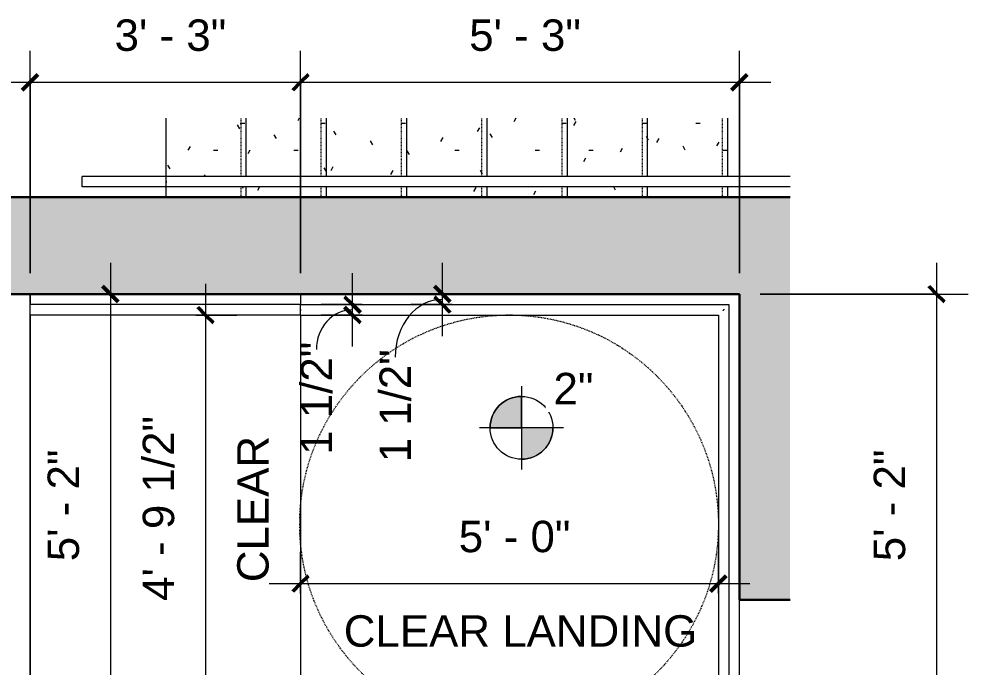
# Model space of a CAD drawing. Header units: inches. Extents: x 828 to 2906, y -227 to 506.
# Drawn here: x 2361.4 to 2497.3, y 413.6 to 506.5 of the extents above; entities that cross this region are included whole.
import ezdxf

# ---------------------------------------------------------------- set-up
doc = ezdxf.new("R2010")
doc.units = ezdxf.units.IN
doc.header["$MEASUREMENT"] = 0
doc.linetypes.add('Center 1_8_', pattern=[0.3125, 0.125, -0.06249999999999999, 0.06249999999999999, -0.06249999999999999])
doc.linetypes.add('Overhead 1_16_', pattern=[0.10156249999999999, 0.06249999999999999, -0.03906249999999999])
for name, color, linetype, lineweight in [('A-ANNO-DIMS', 211, 'Continuous', 9), ('A-ANNO-DIMS-48', 211, 'Continuous', 9), ('A-DETL', 90, 'Continuous', 9), ('A-FLOR', 192, 'Continuous', 18), ('A-FLOR-HRAL', 11, 'Continuous', 9), ('A-FLOR-LEVL', 51, 'Continuous', 9), ('A-WALL', 113, 'Continuous', 18), ('A-WALL-PATT', 111, 'Continuous', 18), ('G-ANNO-DIMS', 111, 'Continuous', 9), ('S-STRS', 31, 'Continuous', 18)]:
    doc.layers.add(name, color=color, linetype=linetype, lineweight=lineweight)
doc.styles.add('Arial', font='arial.ttf', dxfattribs={"height": 4.499999999999996})
doc.styles.add('Swis721 Lt BT', font='swissl.ttf', dxfattribs={"height": 4.499999999999996})
doc.dimstyles.new('OTJ_-_3_32__Linear__1_2__Tolerance', dxfattribs={"dimscale": 12, "dimtxt": 4.748917746264815, "dimasz": 0.1875, "dimexe": 0.375, "dimexo": 0.2500000000000001, "dimgap": 0.25, "dimtad": 1, "dimdec": 1, "dimrnd": 0.5, "dimzin": 1, "dimdsep": 46, "dimlunit": 4, "dimtxsty": 'Swis721 Lt BT', "dimblk1": 'OBLIQUE', "dimblk2": 'OBLIQUE', "dimsah": 1, "dimcen": 0.09, "dimdle": 0.375, "dimazin": 0, "dimtfac": 1, "dimtdec": 4, "dimtix": 1, "dimtmove": 0, "dimatfit": 3, "dimfxl": 1, "dimtvp": 1, "dimfrac": 2, "dimtolj": 1, "dimtzin": 0, "dimarcsym": 2})
doc.dimstyles.new('OTJ_-_3_32__Linear__1_2__Tolerance__inches_', dxfattribs={"dimscale": 12, "dimtxt": 4.748917746264815, "dimasz": 0.1875, "dimexe": 0.375, "dimexo": 0.2500000000000001, "dimgap": 0.25, "dimtad": 1, "dimdec": 1, "dimrnd": 0.5, "dimzin": 0, "dimdsep": 46, "dimlunit": 5, "dimtxsty": 'Swis721 Lt BT', "dimblk1": 'OBLIQUE', "dimblk2": 'OBLIQUE', "dimsah": 1, "dimcen": 0.09, "dimdle": 0.375, "dimazin": 0, "dimtfac": 1, "dimtdec": 4, "dimtix": 1, "dimtmove": 1, "dimatfit": 3, "dimfxl": 1, "dimtvp": 1, "dimfrac": 2, "dimtolj": 1, "dimtzin": 0, "dimarcsym": 2})
pattern_1 = [(0, (3214.821588676064, 0), (15.36, 3.84), [0.634, -10.886, 0.634, -10.886, -61.44]), (0, (3214.821588676064, 0), (15.36, 3.84), [-23.04, 0.634, -22.406, 0.634, -10.886, -26.88]), (0, (3214.821588676064, 0), (15.36, 3.84), [-57.6, 0.634, -7.046, 0.634, -18.566]), (120, (3220.581588676065, 1.92), (-11.00553755053224, 11.38215020212898), [0.6339999999999998, -10.886, 0.6339999999999998, -10.886, -61.43999999999998]), (120, (3220.581588676065, 1.92), (-11.00553755053224, 11.38215020212898), [-23.03999999999999, 0.6339999999999998, -22.40599999999999, 0.6339999999999998, -10.886, -26.87999999999999]), (120, (3220.581588676065, 1.92), (-11.00553755053224, 11.38215020212898), [-57.59999999999999, 0.6339999999999998, -7.045999999999998, 0.6339999999999998, -18.56599999999999]), (240, (3222.501588676064, 9.6), (-4.354462449467752, -15.22215020212898), [0.634, -10.886, 0.634, -10.886, -61.44]), (240, (3222.501588676064, 9.6), (-4.354462449467752, -15.22215020212898), [-23.04, 0.634, -22.406, 0.634, -10.886, -26.88]), (240, (3222.501588676064, 9.6), (-4.354462449467752, -15.22215020212898), [-57.6, 0.634, -7.046, 0.634, -18.566])]

# ---------------------------------------------------------------- blocks, each defined once
blk = doc.blocks.new('Top Rail Type - Top Rail_Internal_-7169253-FIRST FLOOR CONSTRUCTION - RAMP - WOMEN_S RESTROOM')
at = {"layer": 'A-FLOR-HRAL'}
for p, q in [((-742.9827717650453, 483.8913156680868), (-832.3895612614212, 483.8913156680877)), ((-742.9827717650453, 482.3913156680868), (-832.3895612614212, 482.3913156680877))]:
    blk.add_line(p, q, dxfattribs=at)
blk = doc.blocks.new('Top Rail Type - Top Rail_Internal_-7169313-FIRST FLOOR CONSTRUCTION - RAMP - WOMEN_S RESTROOM')
at = {"layer": 'A-FLOR-HRAL'}
for p, q in [((-844.3895612614214, 483.0493490675684), (-844.3895612614214, 483.2332822686071)), ((-832.3895612614214, 483.2332822686071), (-832.3895612614214, 483.0493490675684))]:
    blk.add_line(p, q, dxfattribs=at)
blk = doc.blocks.new('Top Rail Type - Top Rail_Internal_-V35-FIRST FLOOR CONSTRUCTION - RAMP - WOMEN_S RESTROOM')
at = {"layer": 'A-FLOR-HRAL'}
for p, q in [((-844.3895612614214, 482.3913156680877), (-844.3895612614214, 483.8913156680877)), ((-832.3895612614214, 483.8913156680877), (-844.3895612614214, 483.8913156680877)), ((-832.3895612614214, 482.3913156680877), (-832.3895612614214, 483.8913156680877)), ((-832.3895612614214, 482.3913156680877), (-844.3895612614214, 482.3913156680877))]:
    blk.add_line(p, q, dxfattribs=at)
blk = doc.blocks.new('Top Rail Type - Top Rail_Internal_-7221764-FIRST FLOOR CONSTRUCTION - RAMP - WOMEN_S RESTROOM')
at = {"layer": 'A-FLOR-HRAL', "flags": 128}
for points in [[(-851.8674845171296, 464.6943335188346), (-851.8674845171296, 464.7859383114892), (-851.8674845171296, 464.8775431041438)], [(-813.1174845171296, 464.8775431041439), (-813.1174845171296, 464.7859383114892), (-813.1174845171296, 464.6943335188346)]]:
    blk.add_lwpolyline(points, dxfattribs=at)
blk = doc.blocks.new('Top Rail Type - Top Rail_Internal_-V36-FIRST FLOOR CONSTRUCTION - RAMP - WOMEN_S RESTROOM')
at = {"layer": 'A-FLOR-HRAL'}
for p, q in [((-851.8674845171296, 464.0359383114892), (-851.8674845171296, 465.5359383114892)), ((-813.1174845171296, 465.5359383114892), (-851.8674845171296, 465.5359383114892)), ((-813.1174845171296, 464.0359383114892), (-813.1174845171296, 465.5359383114892)), ((-813.1174845171296, 464.0359383114892), (-851.8674845171296, 464.0359383114892))]:
    blk.add_line(p, q, dxfattribs=at)
blk = doc.blocks.new('Top Rail Type - Top Rail_Internal_-7222801-FIRST FLOOR CONSTRUCTION - RAMP - WOMEN_S RESTROOM')
at = {"layer": 'A-FLOR-HRAL'}
blk.add_open_spline([(-752.5825902316539, 464.6939717112315), (-752.5682394614851, 464.7082336860987), (-752.5374621671752, 464.7388429728281), (-752.4906716772491, 464.7859383114868), (-752.4438811945862, 464.8330336501588), (-752.4131038872112, 464.8636429368642), (-752.3987531224257, 464.8779049117413)], degree=3, knots=[0.4608696796393321, 0.4608696796393321, 0.4608696796393321, 0.4608696796393321, 0.4791666666666667, 0.5, 0.5208333333333334, 0.5391303203606141, 0.5391303203606141, 0.5391303203606141, 0.5391303203606141], dxfattribs=at)
blk = doc.blocks.new('Top Rail Type - Top Rail_Internal_-V40-FIRST FLOOR CONSTRUCTION - RAMP - WOMEN_S RESTROOM')
at = {"layer": 'A-FLOR-HRAL'}
for p, q in [((-813.1174845171296, 465.5359383114892), (-751.7406716785109, 465.5359383114891)), ((-751.7406716785109, 465.5359383114891), (-751.740671678511, 405.0357991880464)), ((-813.1174845171296, 464.0359383114892), (-753.2406716785109, 464.0359383114891)), ((-753.2406716785109, 464.0359383114891), (-753.240671678511, 405.0359212583591))]:
    blk.add_line(p, q, dxfattribs=at)
blk = doc.blocks.new('Spot Elevations - Spot Elevation - Target Filled-49714-FIRST FLOOR CONSTRUCTION - RAMP - WOMEN_S RESTROOM')
at = {"layer": 'G-ANNO-DIMS'}
h = blk.add_hatch(color=256, dxfattribs=at)
edge = h.paths.add_edge_path(flags=0)
edge.add_line((1.249000902703301e-16, 0), (-0.09374999999999985, 0))
edge.add_arc((4.891920202254595e-16, -2.60208521396521e-16), 0.09375000000000024, 90.00000000000063, 180.0000000000003, ccw=False)
edge.add_line((1.249000902703301e-16, 0.09375000000000007), (1.249000902703301e-16, 0))
h = blk.add_hatch(color=256, dxfattribs=at)
edge = h.paths.add_edge_path(flags=0)
edge.add_line((1.249000902703301e-16, 0), (0.09375000000000029, 0))
edge.add_arc((2.289834988289385e-16, 6.245004513516504e-17), 0.09374999999999996, 269.99999999999955, 359.99999999999966, ccw=False)
edge.add_line((1.249000902703301e-16, -0.09375), (1.249000902703301e-16, 0))
for p, q in [((-2.706168622523819e-16, 0.1243846875261664), (-2.706168622523819e-16, -0.125)), ((1.249000902703301e-16, 0), (1.249000902703301e-16, 0.09375000000000007)), ((0.1250000000000001, 7.067913962433002e-16), (-0.1249999999999998, 7.067913962433002e-16)), ((-0.09374999999999985, 0), (1.249000902703301e-16, 0)), ((1.249000902703301e-16, 0), (1.249000902703301e-16, -0.09375)), ((0.09375000000000029, 0), (1.249000902703301e-16, 0))]:
    blk.add_line(p, q, dxfattribs=at)
blk.add_circle((1.249000902703301e-16, 0), 0.09375000000000007, dxfattribs=at)
for centre, radius, start, end in [((4.891920202254595e-16, -2.60208521396521e-16), 0.09375000000000024, 90.0000000000002, 179.9999999999999), ((2.289834988289385e-16, 6.245004513516504e-17), 0.09374999999999996, 269.9999999999992, 359.9999999999993)]:
    blk.add_arc(centre, radius, start, end, dxfattribs=at)
blk = doc.blocks.new('DIMBLOCK15-FIRST FLOOR CONSTRUCTION - RAMP - WOMEN_S RESTROOM')
at = {"layer": 'A-ANNO-DIMS-48'}
for p, q in [((2422.025252137694, 461.0359383114892), (2422.025252137694, 471.5359383114902)), ((2423.434261880024, 467.0359383114902), (2417.525252137694, 467.0359383114902)), ((2422.025252137694, 467.0359383114902), (2423.434261880024, 467.0359383114902)), ((2423.434261880024, 465.5359383114892), (2417.525252137694, 465.5359383114892)), ((2422.025252137694, 465.5359383114892), (2423.434261880024, 465.5359383114892))]:
    blk.add_line(p, q, dxfattribs=at)
at = {"layer": 'A-ANNO-DIMS-48', "lineweight": 50}
for p, q in [((2422.025252137694, 467.0359383114902), (2420.900252137694, 468.1609383114902)), ((2422.025252137694, 465.5359383114892), (2420.900252137694, 466.6609383114892)), ((2422.025252137694, 467.0359383114902), (2423.150252137694, 465.9109383114902)), ((2422.025252137694, 465.5359383114892), (2423.150252137694, 464.4109383114892))]:
    blk.add_line(p, q, dxfattribs=at)
at = {"layer": 'A-ANNO-DIMS-48'}
blk.add_ellipse((2422.025252137694, 458.0042744414038), major_axis=(0, 8.281663870085936), ratio=0.8173456982184264, start_param=1.554312234475219e-15, end_param=1.570796326794898, dxfattribs=at)
at = {"layer": 'A-ANNO-DIMS-48', "color": 0, "insert": (2413.017659202371, 442.9283450881821), "char_height": 4.499999999999999, "width": 18.09111522386596, "attachment_point": 1, "rotation": 90, "line_spacing_factor": 1.005061956881442, "style": 'Swis721 Lt BT'}
blk.add_mtext('1 1/2"', dxfattribs=at)
blk = doc.blocks.new('_Oblique')
at = {"color": 0, "linetype": 'ByBlock', "lineweight": -2}
blk.add_line((-0.5, -0.5), (0.5, 0.5), dxfattribs=at)
blk = doc.blocks.new('DIMBLOCK16-FIRST FLOOR CONSTRUCTION - RAMP - WOMEN_S RESTROOM')
at = {"layer": 'A-ANNO-DIMS-48'}
for p, q in [((2409.148439299075, 459.5359383114892), (2409.148439299075, 470.0359383114892)), ((2410.557449041405, 465.5359383114892), (2404.648439299075, 465.5359383114892)), ((2409.148439299075, 465.5359383114892), (2410.557449041405, 465.5359383114892)), ((2410.557449041405, 464.0359383114892), (2404.648439299075, 464.0359383114892)), ((2409.148439299075, 464.0359383114892), (2410.557449041405, 464.0359383114892))]:
    blk.add_line(p, q, dxfattribs=at)
at = {"layer": 'A-ANNO-DIMS-48', "lineweight": 50}
for p, q in [((2409.148439299075, 465.5359383114892), (2408.023439299075, 466.6609383114892)), ((2409.148439299075, 464.0359383114892), (2408.023439299075, 465.1609383114892)), ((2409.148439299075, 465.5359383114892), (2410.273439299075, 464.4109383114892)), ((2409.148439299075, 464.0359383114892), (2410.273439299075, 462.9109383114892))]:
    blk.add_line(p, q, dxfattribs=at)
at = {"layer": 'A-ANNO-DIMS-48'}
blk.add_ellipse((2409.148439299075, 459.0870982826606), major_axis=(0, 5.698840028828613), ratio=0.9084454452795839, start_param=1.554312234475219e-15, end_param=1.570796326794898, dxfattribs=at)
at = {"layer": 'A-ANNO-DIMS-48', "color": 0, "insert": (2401.732743434492, 444.011168929439), "char_height": 4.499999999999999, "width": 18.09111522386596, "attachment_point": 1, "rotation": 90, "line_spacing_factor": 1.005061956881442, "style": 'Swis721 Lt BT'}
blk.add_mtext('1 1/2"', dxfattribs=at)
blk = doc.blocks.new('DIMBLOCK17-FIRST FLOOR CONSTRUCTION - RAMP - WOMEN_S RESTROOM')
at = {"layer": 'A-ANNO-DIMS-48'}
for p, q in [((2401.704104158935, 424.1430941767147), (2401.704104158935, 430.0521039190449)), ((2461.580916997554, 424.1430941767147), (2461.580916997554, 430.0521039190449)), ((2397.204104158935, 425.5521039190449), (2466.080916997554, 425.5521039190449)), ((2401.704104158935, 425.5521039190449), (2401.704104158935, 424.1430941767147)), ((2461.580916997554, 425.5521039190449), (2461.580916997554, 424.1430941767147))]:
    blk.add_line(p, q, dxfattribs=at)
at = {"layer": 'A-ANNO-DIMS-48', "lineweight": 50}
for p, q in [((2401.704104158935, 425.5521039190449), (2402.829104158935, 426.6771039190449)), ((2461.580916997554, 425.5521039190449), (2462.705916997554, 426.6771039190449)), ((2401.704104158935, 425.5521039190449), (2400.579104158935, 424.4271039190449)), ((2461.580916997554, 425.5521039190449), (2460.455916997554, 424.4271039190449))]:
    blk.add_line(p, q, dxfattribs=at)
at = {"layer": 'A-ANNO-DIMS-48', "color": 0, "char_height": 4.499999999999999, "attachment_point": 1, "line_spacing_factor": 1.005061956881442, "style": 'Swis721 Lt BT'}
for s, insert, width in [('5\' - 0"', (2424.368374665315, 434.5596968543671), 17.45792619103065), ('CLEAR LANDING', (2407.89792184692, 421.0217321777562), 56.98701295517777)]:
    blk.add_mtext(s, dxfattribs=dict(at, insert=insert, width=width))
blk = doc.blocks.new('DIMBLOCK18-FIRST FLOOR CONSTRUCTION - RAMP - WOMEN_S RESTROOM')
at = {"layer": 'A-ANNO-DIMS-48'}
for p, q in [((2374.467180930715, 471.5359383114892), (2374.467180930715, 400.5359383114891)), ((2373.058171188384, 467.0359383114892), (2378.967180930715, 467.0359383114892)), ((2374.467180930715, 467.0359383114892), (2373.058171188384, 467.0359383114892)), ((2373.058171188384, 405.0359383114891), (2378.967180930715, 405.0359383114891)), ((2374.467180930715, 405.0359383114891), (2373.058171188384, 405.0359383114891))]:
    blk.add_line(p, q, dxfattribs=at)
at = {"layer": 'A-ANNO-DIMS-48', "lineweight": 50}
for p, q in [((2374.467180930715, 467.0359383114892), (2373.342180930715, 468.1609383114892)), ((2374.467180930715, 467.0359383114892), (2375.592180930715, 465.9109383114892)), ((2374.467180930715, 405.0359383114891), (2373.342180930715, 406.1609383114891)), ((2374.467180930715, 405.0359383114891), (2375.592180930715, 403.9109383114891))]:
    blk.add_line(p, q, dxfattribs=at)
at = {"layer": 'A-ANNO-DIMS-48', "color": 0, "insert": (2365.459587995392, 428.7618023985597), "char_height": 4.499999999999999, "width": 17.45792619103065, "attachment_point": 1, "rotation": 90, "line_spacing_factor": 1.005061956881442, "style": 'Swis721 Lt BT'}
blk.add_mtext('5\' - 2"', dxfattribs=at)
blk = doc.blocks.new('DIMBLOCK19-FIRST FLOOR CONSTRUCTION - RAMP - WOMEN_S RESTROOM')
at = {"layer": 'A-ANNO-DIMS-48'}
for p, q in [((2300.954104158935, 470.0359383114899), (2300.954104158935, 501.8916122118643)), ((2362.954104158935, 470.0359383114892), (2362.954104158935, 501.8916122118643)), ((2296.454104158935, 497.3916122118643), (2362.954104158935, 497.3916122118643)), ((2300.954104158935, 497.3916122118643), (2300.954104158935, 470.0359383114899)), ((2362.954104158935, 497.3916122118643), (2362.954104158935, 470.0359383114892))]:
    blk.add_line(p, q, dxfattribs=at)
at = {"layer": 'A-ANNO-DIMS-48', "lineweight": 50}
for p, q in [((2300.954104158935, 497.3916122118643), (2302.079104158935, 498.5166122118643)), ((2362.954104158935, 497.3916122118643), (2364.079104158935, 498.5166122118643)), ((2300.954104158935, 497.3916122118643), (2299.829104158935, 496.2666122118643)), ((2362.954104158935, 497.3916122118643), (2361.829104158935, 496.2666122118643))]:
    blk.add_line(p, q, dxfattribs=at)
at = {"layer": 'A-ANNO-DIMS-48', "color": 0, "insert": (2324.679968246006, 506.3992051471865), "char_height": 4.499999999999999, "width": 17.45792619103065, "attachment_point": 1, "line_spacing_factor": 1.005061956881442, "style": 'Swis721 Lt BT'}
blk.add_mtext('5\' - 2"', dxfattribs=at)
blk = doc.blocks.new('DIMBLOCK20-FIRST FLOOR CONSTRUCTION - RAMP - WOMEN_S RESTROOM')
at = {"layer": 'A-ANNO-DIMS-48'}
for p, q in [((2362.954104158935, 470.0359383114892), (2362.954104158935, 501.8916122118643)), ((2401.704104158935, 470.0359383114892), (2401.704104158935, 501.8916122118643)), ((2362.954104158935, 497.3916122118643), (2401.704104158935, 497.3916122118643)), ((2362.954104158935, 497.3916122118643), (2362.954104158935, 470.0359383114892)), ((2401.704104158935, 497.3916122118643), (2401.704104158935, 470.0359383114892))]:
    blk.add_line(p, q, dxfattribs=at)
at = {"layer": 'A-ANNO-DIMS-48', "lineweight": 50}
for p, q in [((2362.954104158935, 497.3916122118643), (2364.079104158935, 498.5166122118643)), ((2401.704104158935, 497.3916122118643), (2402.829104158935, 498.5166122118643)), ((2362.954104158935, 497.3916122118643), (2361.829104158935, 496.2666122118643)), ((2401.704104158935, 497.3916122118643), (2400.579104158935, 496.2666122118643))]:
    blk.add_line(p, q, dxfattribs=at)
at = {"layer": 'A-ANNO-DIMS-48', "color": 0, "insert": (2375.054968246006, 506.3992051471865), "char_height": 4.499999999999999, "width": 17.45792619103065, "attachment_point": 1, "line_spacing_factor": 1.005061956881442, "style": 'Swis721 Lt BT'}
blk.add_mtext('3\' - 3"', dxfattribs=at)
blk = doc.blocks.new('DIMBLOCK21-FIRST FLOOR CONSTRUCTION - RAMP - WOMEN_S RESTROOM')
at = {"layer": 'A-ANNO-DIMS-48'}
for p, q in [((2401.704104158935, 470.0359383114892), (2401.704104158935, 501.8916122118643)), ((2464.580916997554, 470.0359383114904), (2464.580916997554, 501.8916122118643)), ((2401.704104158935, 497.3916122118643), (2469.080916997554, 497.3916122118643)), ((2401.704104158935, 497.3916122118643), (2401.704104158935, 470.0359383114892)), ((2464.580916997554, 497.3916122118643), (2464.580916997554, 470.0359383114904))]:
    blk.add_line(p, q, dxfattribs=at)
at = {"layer": 'A-ANNO-DIMS-48', "lineweight": 50}
for p, q in [((2401.704104158935, 497.3916122118643), (2402.829104158935, 498.5166122118643)), ((2464.580916997554, 497.3916122118643), (2465.705916997554, 498.5166122118643)), ((2401.704104158935, 497.3916122118643), (2400.579104158935, 496.2666122118643)), ((2464.580916997554, 497.3916122118643), (2463.455916997554, 496.2666122118643))]:
    blk.add_line(p, q, dxfattribs=at)
at = {"layer": 'A-ANNO-DIMS-48', "color": 0, "insert": (2425.868374665315, 506.3992051471865), "char_height": 4.499999999999999, "width": 17.45792619103065, "attachment_point": 1, "line_spacing_factor": 1.005061956881442, "style": 'Swis721 Lt BT'}
blk.add_mtext('5\' - 3"', dxfattribs=at)
blk = doc.blocks.new('DIMBLOCK23-FIRST FLOOR CONSTRUCTION - RAMP - WOMEN_S RESTROOM')
at = {"layer": 'A-ANNO-DIMS-48'}
for p, q in [((2492.843518145798, 471.5359383114904), (2492.843518145798, 405.0359212583591)), ((2467.580916997554, 467.0359383114904), (2497.343518145798, 467.0359383114904)), ((2492.843518145798, 467.0359383114906), (2467.580916997554, 467.0359383114904)), ((2467.573654018653, 405.035921258359), (2497.343518145798, 405.0359212583591)), ((2492.843518145798, 405.0359212583592), (2467.573654018653, 405.035921258359))]:
    blk.add_line(p, q, dxfattribs=at)
at = {"layer": 'A-ANNO-DIMS-48', "lineweight": 50}
for p, q in [((2492.843518145798, 467.0359383114904), (2491.718518145798, 468.1609383114904)), ((2492.843518145798, 467.0359383114904), (2493.968518145798, 465.9109383114904)), ((2492.843518145798, 405.0359212583591), (2491.718518145798, 406.1609212583591)), ((2492.843518145798, 405.0359212583591), (2493.968518145798, 403.9109212583591))]:
    blk.add_line(p, q, dxfattribs=at)
at = {"layer": 'A-ANNO-DIMS-48', "color": 0, "insert": (2483.835925210476, 428.7617938719953), "char_height": 4.499999999999999, "width": 17.45792619103065, "attachment_point": 1, "rotation": 90, "line_spacing_factor": 1.005061956881442, "style": 'Swis721 Lt BT'}
blk.add_mtext('5\' - 2"', dxfattribs=at)
blk = doc.blocks.new('DIMBLOCK25-FIRST FLOOR CONSTRUCTION - RAMP - WOMEN_S RESTROOM')
at = {"layer": 'A-ANNO-DIMS-48'}
for p, q in [((2388.09875116789, 468.5359383114892), (2388.09875116789, 402.2859383114892)), ((2386.689741425559, 464.0359383114892), (2392.59875116789, 464.0359383114892)), ((2388.09875116789, 464.0359383114892), (2386.689741425559, 464.0359383114892)), ((2386.68974142556, 406.7859383114892), (2392.59875116789, 406.7859383114892)), ((2388.09875116789, 406.7859383114892), (2386.68974142556, 406.7859383114892))]:
    blk.add_line(p, q, dxfattribs=at)
at = {"layer": 'A-ANNO-DIMS-48', "lineweight": 50}
for p, q in [((2388.09875116789, 464.0359383114892), (2386.97375116789, 465.1609383114892)), ((2388.09875116789, 464.0359383114892), (2389.22375116789, 462.9109383114892)), ((2388.09875116789, 406.7859383114892), (2386.97375116789, 407.9109383114892)), ((2388.09875116789, 406.7859383114892), (2389.22375116789, 405.6609383114892))]:
    blk.add_line(p, q, dxfattribs=at)
at = {"layer": 'A-ANNO-DIMS-48', "color": 0, "char_height": 4.499999999999999, "attachment_point": 1, "line_spacing_factor": 1.005061956881442, "style": 'Swis721 Lt BT'}
for s, insert, width, rotation in [('4\' - 9 1/2"', (2379.091158232568, 423.0863660652306), 29.57897339102085, 90), ('CLEAR', (2392.629122909178, 425.7623435254275), 23.15662748654843, 90.00000000000013)]:
    blk.add_mtext(s, dxfattribs=dict(at, insert=insert, width=width, rotation=rotation))

msp = doc.modelspace()

# ---------------------------------------------------------------- hatches: boundary and pattern name
at = {"layer": 'A-WALL-PATT', "lineweight": 9}
h = msp.add_hatch(color=7, dxfattribs=at)
h.paths.add_polyline_path([(2300.954104158934, 467.0359383114902), (2311.766604158933, 467.0359383114903), (2311.766604158933, 480.9109383114903), (2288.446816911018, 480.9109383114902), (2288.446816911018, 467.0359383114903), (2291.079104158934, 467.0359383114903)], flags=0)
h.paths.add_polyline_path([(2350.266604158933, 467.0359383114904), (2471.838816911019, 467.0359383114907), (2471.838816911019, 480.9109383114908), (2350.266604158933, 480.9109383114904), (2350.266604158933, 478.6609383114901)], flags=0)
msp.add_hatch(color=7, dxfattribs=at).paths.add_polyline_path([(2464.580916997553, 423.210934423664), (2471.838816911019, 423.210934423664), (2471.838816911019, 467.0359383114907), (2464.580916997553, 467.0359383114907), (2464.580916997553, 423.2727332579699)], flags=0)
at = {"layer": 'S-STRS', "lineweight": 9}
h = msp.add_hatch(dxfattribs=at)
h.set_pattern_fill('FP_3', color=256, style=0, pattern_type=2)
h.set_pattern_definition(pattern_1)
h.paths.add_polyline_path([(2382.432027414642, 480.9109383114887), (2393.932027414642, 480.9109383114908), (2393.932027414642, 482.3913156680872), (2382.432027414642, 482.3913156680872)], flags=0)
h.paths.add_polyline_path([(2393.932027414642, 483.8913156680882), (2393.932027414642, 492.24273325797), (2382.432027414642, 492.24273325797), (2382.432027414642, 483.8913156680882), (2391.604816911018, 483.8913156680882)], flags=0)
h = msp.add_hatch(dxfattribs=at)
h.set_pattern_fill('FP_5', color=256, style=0, pattern_type=2)
h.set_pattern_definition(pattern_1)
h.paths.add_polyline_path([(2393.932027414642, 480.9109383114881), (2405.432027414642, 480.9109383114881), (2405.432027414642, 482.3913156680872), (2393.932027414642, 482.3913156680872)], flags=0)
h.paths.add_polyline_path([(2403.066816911019, 483.8913156680882), (2405.432027414642, 483.8913156680882), (2405.432027414642, 492.24273325797), (2393.932027414642, 492.24273325797), (2393.932027414642, 483.8913156680882)], flags=0)
h = msp.add_hatch(dxfattribs=at)
h.set_pattern_fill('FP_3', color=256, style=0, pattern_type=2)
h.set_pattern_definition(pattern_1)
h.paths.add_polyline_path([(2416.932027414642, 480.9109383114881), (2416.932027414642, 482.3913156680872), (2405.432027414642, 482.3913156680872), (2405.432027414642, 480.9109383114881)], flags=0)
h.paths.add_polyline_path([(2405.432027414642, 483.8913156680882), (2416.932027414642, 483.8913156680882), (2416.932027414642, 492.24273325797), (2405.432027414642, 492.24273325797), (2405.432027414642, 488.4691002928765)], flags=0)
h = msp.add_hatch(dxfattribs=at)
h.set_pattern_fill('FP_6', color=256, style=0, pattern_type=2)
h.set_pattern_definition(pattern_1)
h.paths.add_polyline_path([(2416.932027414642, 480.9109383114881), (2428.432027414642, 480.9109383114881), (2428.432027414642, 482.3913156680872), (2416.932027414642, 482.3913156680872)], flags=0)
h.paths.add_polyline_path([(2425.990816911019, 483.8913156680882), (2428.432027414642, 483.8913156680882), (2428.432027414642, 492.24273325797), (2416.932027414642, 492.24273325797), (2416.932027414642, 483.8913156680882)], flags=0)
h = msp.add_hatch(dxfattribs=at)
h.set_pattern_fill('FP_5', color=256, style=0, pattern_type=2)
h.set_pattern_definition(pattern_1)
h.paths.add_polyline_path([(2428.432027414642, 480.9109383114881), (2439.932027414642, 480.9109383114881), (2439.932027414642, 482.3913156680872), (2428.432027414642, 482.3913156680872)], flags=0)
h.paths.add_polyline_path([(2439.932027414642, 483.8913156680882), (2439.932027414642, 492.24273325797), (2428.432027414642, 492.24273325797), (2428.432027414642, 483.8913156680882)], flags=0)
h = msp.add_hatch(dxfattribs=at)
h.set_pattern_fill('FP_3', color=256, style=0, pattern_type=2)
h.set_pattern_definition(pattern_1)
h.paths.add_polyline_path([(2439.932027414642, 480.9109383114881), (2451.432027414642, 480.9109383114881), (2451.432027414642, 482.3913156680872), (2439.932027414642, 482.3913156680872)], flags=0)
h.paths.add_polyline_path([(2448.914816911019, 483.8913156680882), (2451.432027414642, 483.8913156680882), (2451.432027414642, 492.24273325797), (2439.932027414642, 492.24273325797), (2439.932027414642, 483.8913156680882)], flags=0)
h = msp.add_hatch(dxfattribs=at)
h.set_pattern_fill('FP_5', color=256, style=0, pattern_type=2)
h.set_pattern_definition(pattern_1)
h.paths.add_polyline_path([(2451.432027414642, 480.9109383114881), (2462.932027414642, 480.9109383114881), (2462.932027414642, 482.3913156680872), (2451.432027414642, 482.3913156680872)], flags=0)
h.paths.add_polyline_path([(2462.932027414642, 483.8913156680882), (2462.932027414642, 492.24273325797), (2451.432027414642, 492.24273325797), (2451.432027414642, 483.8913156680882)], flags=0)

# ---------------------------------------------------------------- linework, layer by layer
at = {"layer": 'A-DETL', "linetype": 'Center 1_8_', "lineweight": 18}
msp.add_circle((2431.579104158934, 434.0546844236628), 30, dxfattribs=at)
at = {"layer": 'A-FLOR'}
for p, q in [((2382.432027414643, 483.8913156680877), (2382.432027414643, 492.2427332579695)), ((2382.432027414643, 480.9109383114883), (2382.432027414643, 482.3913156680878)), ((2362.954104158935, 465.5359383114892), (2362.954104158935, 467.0359383114892)), ((2362.954104158935, 406.7859383114891), (2362.954104158935, 464.0359383114892)), ((2464.580916997554, 405.0359383114888), (2464.580916997554, 423.2109344236636))]:
    msp.add_line(p, q, dxfattribs=at)
at = {"layer": 'A-FLOR-LEVL'}
for p, q in [((2362.954104158935, 467.0359383114892), (2362.954104158935, 465.5359383114892)), ((2401.704104158935, 467.0359383114892), (2401.704104158935, 465.5359383114892)), ((2362.954104158935, 464.0359383114892), (2362.954104158935, 406.7859383114891)), ((2401.704104158935, 464.0359383114892), (2401.704104158935, 406.7859383114892))]:
    msp.add_line(p, q, dxfattribs=at)
at = {"layer": 'A-WALL', "color": 8, "lineweight": 30}
for p, q in [((2471.838816911019, 480.9109383114904), (2350.641604158934, 480.9109383114899)), ((2350.641604158934, 467.0359383114899), (2464.580916997554, 467.0359383114903)), ((2464.580916997554, 467.0359383114904), (2464.580916997554, 423.2109344236636)), ((2464.580916997554, 423.2109344236636), (2471.838816911019, 423.2109344236637))]:
    msp.add_line(p, q, dxfattribs=at)
at = {"layer": 'S-STRS', "lineweight": 9}
for p, q in [((2382.432027414643, 483.8913156680877), (2382.432027414643, 492.2427332579695)), ((2393.932027414643, 483.8913156680877), (2393.932027414643, 492.2427332579695)), ((2405.432027414643, 483.8913156680875), (2405.432027414643, 492.2427332579695)), ((2416.932027414643, 483.8913156680874), (2416.932027414643, 492.2427332579695)), ((2428.432027414643, 483.8913156680873), (2428.432027414643, 492.2427332579695)), ((2439.932027414643, 483.8913156680871), (2439.932027414643, 492.2427332579695)), ((2451.432027414643, 483.891315668087), (2451.432027414643, 492.2427332579695)), ((2462.932027414643, 483.8913156680869), (2462.932027414643, 492.2427332579695)), ((2382.432027414643, 480.91093831149), (2382.432027414643, 482.3913156680877)), ((2393.932027414643, 480.9109383114901), (2393.932027414643, 482.3913156680877)), ((2405.432027414643, 480.9109383114901), (2405.432027414643, 482.3913156680875)), ((2416.932027414643, 480.9109383114902), (2416.932027414643, 482.3913156680874)), ((2428.432027414643, 480.9109383114902), (2428.432027414643, 482.3913156680872)), ((2439.932027414643, 480.9109383114902), (2439.932027414643, 482.3913156680871)), ((2451.432027414643, 480.9109383114903), (2451.432027414643, 482.391315668087)), ((2462.932027414643, 480.9109383114903), (2462.932027414643, 482.3913156680868))]:
    msp.add_line(p, q, dxfattribs=at)
at = {"layer": 'S-STRS', "linetype": 'Overhead 1_16_', "lineweight": 9}
for p, q in [((2393.182027414643, 483.8913156680877), (2393.182027414643, 492.2427332579695)), ((2404.682027414643, 483.8913156680875), (2404.682027414643, 492.2427332579695)), ((2416.182027414643, 483.8913156680874), (2416.182027414643, 492.2427332579695)), ((2427.682027414643, 483.8913156680873), (2427.682027414643, 492.2427332579695)), ((2439.182027414643, 483.8913156680871), (2439.182027414643, 492.2427332579695)), ((2450.682027414643, 483.891315668087), (2450.682027414643, 492.2427332579695)), ((2462.182027414643, 483.8913156680869), (2462.182027414643, 492.2427332579695)), ((2393.182027414643, 480.9109383114901), (2393.182027414643, 482.3913156680877)), ((2404.682027414643, 480.9109383114901), (2404.682027414643, 482.3913156680875)), ((2416.182027414643, 480.9109383114902), (2416.182027414643, 482.3913156680874)), ((2427.682027414643, 480.9109383114902), (2427.682027414643, 482.3913156680872)), ((2439.182027414643, 480.9109383114902), (2439.182027414643, 482.3913156680871)), ((2450.682027414643, 480.9109383114903), (2450.682027414643, 482.391315668087)), ((2462.182027414643, 480.9109383114903), (2462.182027414643, 482.3913156680869))]:
    msp.add_line(p, q, dxfattribs=at)

# ---------------------------------------------------------------- block references
at = {"layer": 'A-FLOR-HRAL'}
for name in ['Top Rail Type - Top Rail_Internal_-V35-FIRST FLOOR CONSTRUCTION - RAMP - WOMEN_S RESTROOM', 'Top Rail Type - Top Rail_Internal_-7169313-FIRST FLOOR CONSTRUCTION - RAMP - WOMEN_S RESTROOM', 'Top Rail Type - Top Rail_Internal_-7169253-FIRST FLOOR CONSTRUCTION - RAMP - WOMEN_S RESTROOM', 'Top Rail Type - Top Rail_Internal_-V36-FIRST FLOOR CONSTRUCTION - RAMP - WOMEN_S RESTROOM', 'Top Rail Type - Top Rail_Internal_-V40-FIRST FLOOR CONSTRUCTION - RAMP - WOMEN_S RESTROOM', 'Top Rail Type - Top Rail_Internal_-7221764-FIRST FLOOR CONSTRUCTION - RAMP - WOMEN_S RESTROOM', 'Top Rail Type - Top Rail_Internal_-7222801-FIRST FLOOR CONSTRUCTION - RAMP - WOMEN_S RESTROOM']:
    msp.add_blockref(name, (3214.821588676064, 0), dxfattribs=at)
at = {"layer": 'G-ANNO-DIMS', "xscale": 47.99999999999997, "yscale": 47.99999999999997, "zscale": 47.99999999999997}
msp.add_blockref('Spot Elevations - Spot Elevation - Target Filled-49714-FIRST FLOOR CONSTRUCTION - RAMP - WOMEN_S RESTROOM', (2433.369393057886, 447.8885724431302), dxfattribs=at)

# ---------------------------------------------------------------- dimensions: what is measured, and where the dimension line sits
at = {"layer": 'A-ANNO-DIMS'}
for base, p1, p2, override, picture, middle in [((2362.954104158935, 497.3916122118643), (2300.954104158935, 467.0359383114899), (2362.954104158935, 467.0359383114892), {"dimpost": '<>', "dimfxl": 62.00000000000045}, 'DIMBLOCK19-FIRST FLOOR CONSTRUCTION - RAMP - WOMEN_S RESTROOM', (2331.954104158935, 502.7042395008283)), ((2401.704104158935, 497.3916122118643), (2362.954104158935, 467.0359383114892), (2401.704104158935, 467.0359383114892), {"dimpost": '<>', "dimfxl": 38.75}, 'DIMBLOCK20-FIRST FLOOR CONSTRUCTION - RAMP - WOMEN_S RESTROOM', (2382.329104158935, 502.7042395008283)), ((2464.580916997554, 497.3916122118643), (2401.704104158935, 467.0359383114892), (2464.580916997554, 467.0359383114904), {"dimpost": '<>', "dimfxl": 62.87681283861866}, 'DIMBLOCK21-FIRST FLOOR CONSTRUCTION - RAMP - WOMEN_S RESTROOM', (2433.142510578245, 502.7042395008283))]:
    dim = msp.add_linear_dim(base=base, p1=p1, p2=p2, dimstyle='OTJ_-_3_32__Linear__1_2__Tolerance', override=override, dxfattribs=at)
    dim.commit()
    dim.dimension.update_dxf_attribs({"geometry": picture, "text_midpoint": middle})
for base, p1, p2, override, picture, middle in [((2374.467180930716, 405.0359383114894), (2376.058171188384, 467.0359383114892), (2376.058171188384, 405.0359383114891), {"dimpost": '<>', "dimfxl": 62.00000000000006}, 'DIMBLOCK18-FIRST FLOOR CONSTRUCTION - RAMP - WOMEN_S RESTROOM', (2369.154553641751, 436.0359383114886)), ((2492.843518145799, 405.0359212583592), (2464.580916997554, 467.0359383114904), (2464.573654018653, 405.035921258359), {"dimpost": '<>', "dimfxl": 62.00001747854144}, 'DIMBLOCK23-FIRST FLOOR CONSTRUCTION - RAMP - WOMEN_S RESTROOM', (2487.530890856835, 436.0359297849241))]:
    dim = msp.add_linear_dim(base=base, p1=p1, p2=p2, angle=89.99999999999991, dimstyle='OTJ_-_3_32__Linear__1_2__Tolerance', override=override, dxfattribs=at)
    dim.commit()
    dim.dimension.update_dxf_attribs({"geometry": picture, "text_midpoint": middle})
for base, p1, p2, override, picture, middle in [((2422.025252137695, 467.0359383114904), (2420.434261880024, 465.5359383114892), (2420.434261880024, 467.0359383114902), {"dimpost": '<>', "dimfxl": 1.500000000001023}, 'DIMBLOCK15-FIRST FLOOR CONSTRUCTION - RAMP - WOMEN_S RESTROOM', (2416.017659202371, 451.973902700115)), ((2409.148439299076, 465.5359383114895), (2407.557449041405, 464.0359383114892), (2407.557449041405, 465.5359383114892), {"dimpost": '<>', "dimfxl": 1.5}, 'DIMBLOCK16-FIRST FLOOR CONSTRUCTION - RAMP - WOMEN_S RESTROOM', (2404.732743434492, 453.0567265413719))]:
    dim = msp.add_linear_dim(base=base, p1=p1, p2=p2, angle=89.99999999999991, dimstyle='OTJ_-_3_32__Linear__1_2__Tolerance__inches_', override=override, dxfattribs=at)
    dim.commit()
    dim.dimension.update_dxf_attribs({"geometry": picture, "text_midpoint": middle, "dimtype": 160, "text_rotation": 89.99999999999991})
dim = msp.add_linear_dim(base=(2388.09875116789, 406.7859383114895), p1=(2389.689741425559, 464.0359383114892), p2=(2389.68974142556, 406.7859383114892), angle=89.99999999999991, text='<>\\XCLEAR', dimstyle='OTJ_-_3_32__Linear__1_2__Tolerance', override={"dimpost": '<>', "dimfxl": 57.25}, dxfattribs=at)
dim.commit()
dim.dimension.update_dxf_attribs({"geometry": 'DIMBLOCK25-FIRST FLOOR CONSTRUCTION - RAMP - WOMEN_S RESTROOM', "text_midpoint": (2388.09875116789, 435.4109383114887)})
dim = msp.add_linear_dim(base=(2461.580916997554, 425.5521039190449), p1=(2401.704104158935, 427.1430941767147), p2=(2461.580916997554, 427.1430941767147), text='<>\\XCLEAR LANDING', dimstyle='OTJ_-_3_32__Linear__1_2__Tolerance', override={"dimpost": '<>', "dimfxl": 59.87681283861866}, dxfattribs=at)
dim.commit()
dim.dimension.update_dxf_attribs({"geometry": 'DIMBLOCK17-FIRST FLOOR CONSTRUCTION - RAMP - WOMEN_S RESTROOM', "text_midpoint": (2431.642510578245, 425.5521039190449)})

# ---------------------------------------------------------------- next in the draw order: texts
at = {"layer": 'G-ANNO-DIMS', "insert": (2437.949313621734, 455.7562560663137), "char_height": 4.5, "width": 6.831563845050215, "attachment_point": 1, "line_spacing_factor": 0.9417779076525876, "style": 'Arial', "bg_fill": 3, "box_fill_scale": 1.25, "bg_fill_color": 256, "bg_fill_true_color": 13158600, "bg_fill_transparency": 0}
msp.add_mtext('2"', dxfattribs=at)

doc.saveas('drawing.dxf')
